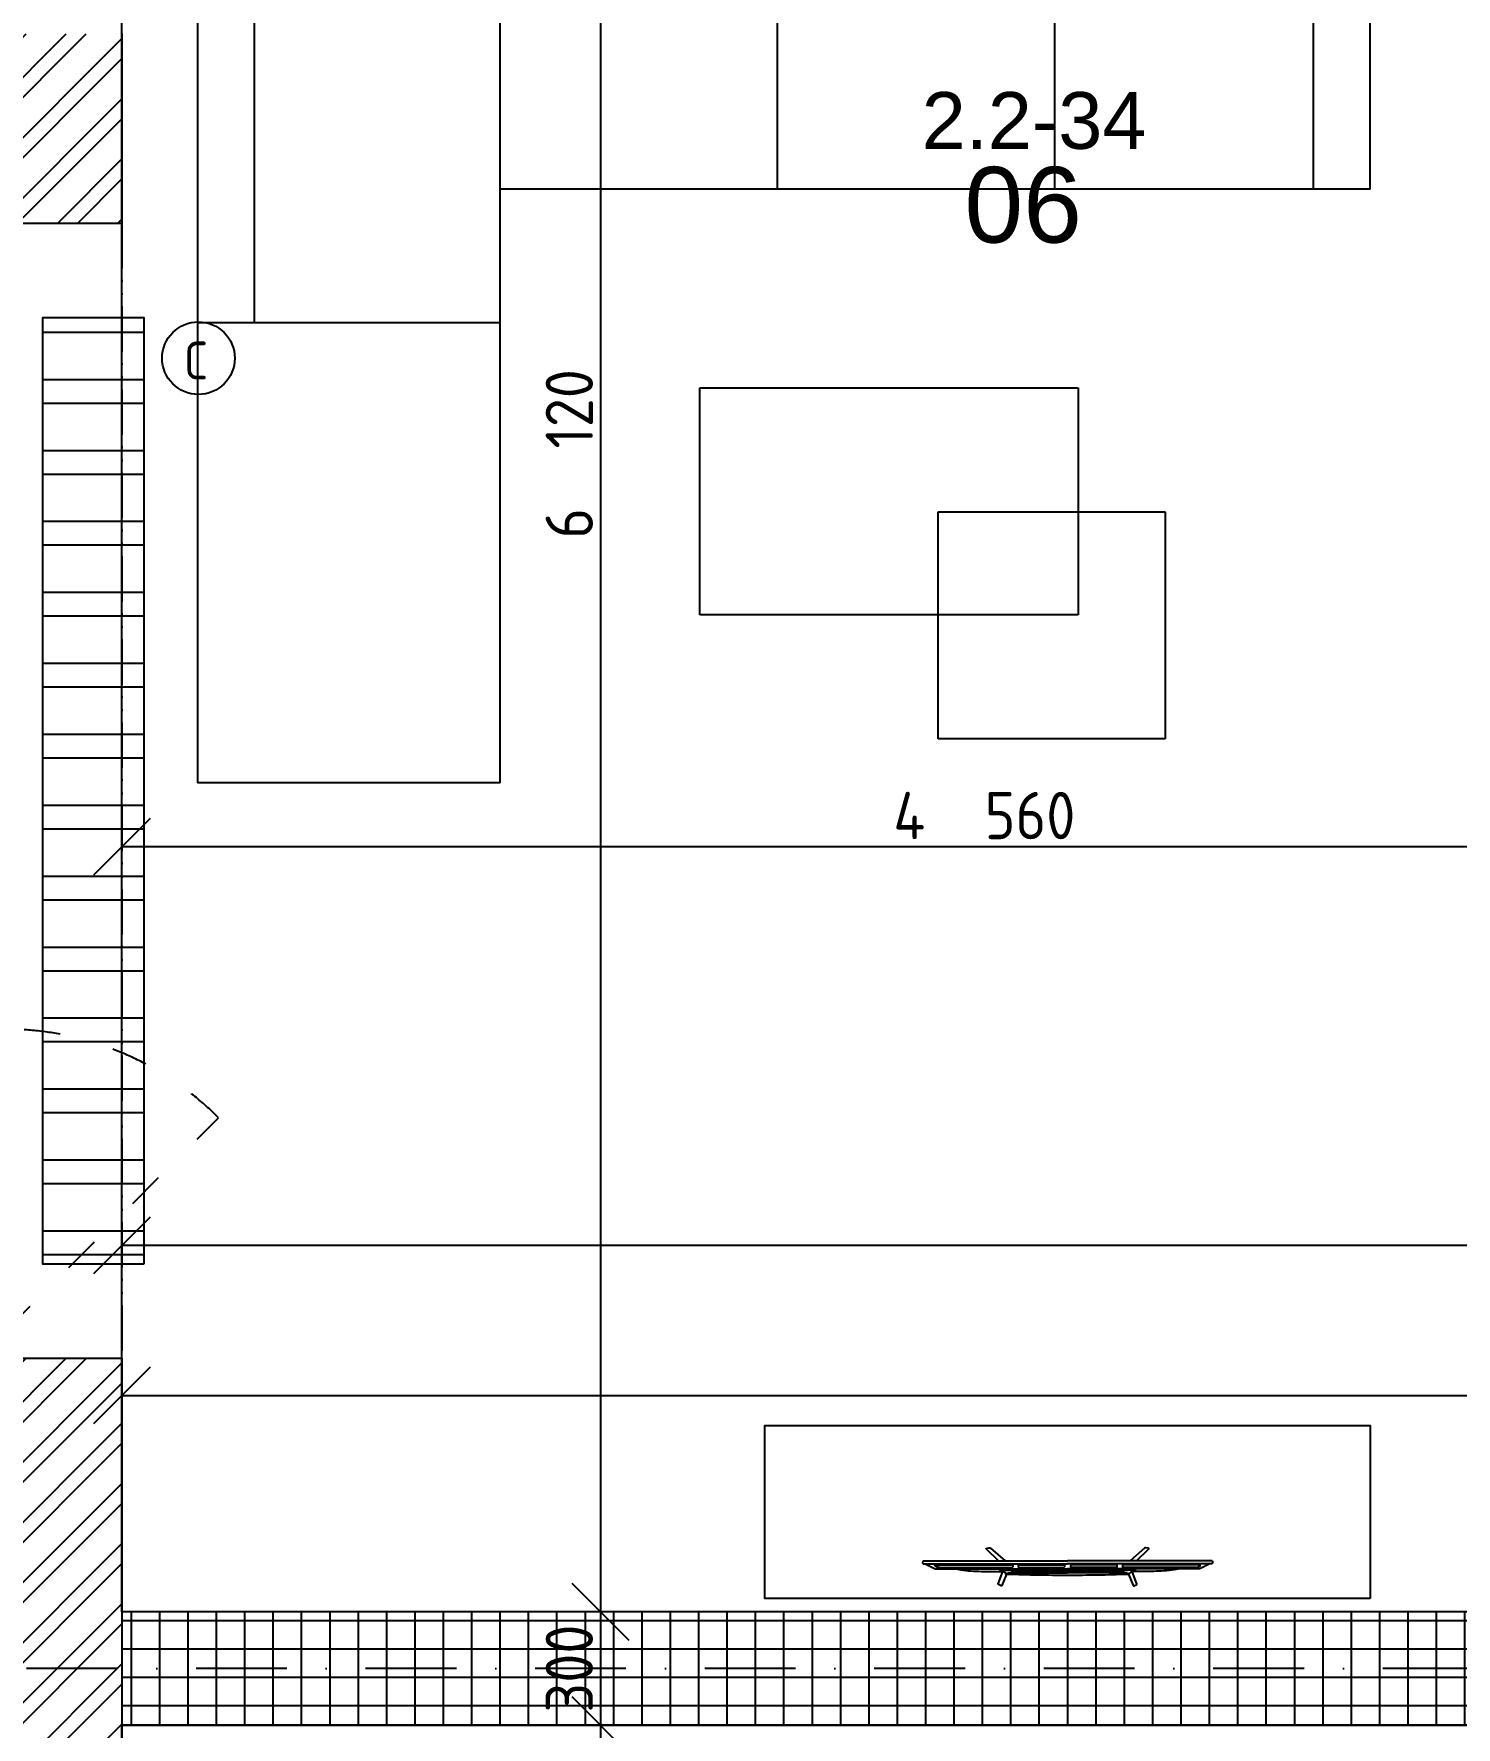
# Model space of a CAD drawing. Extents: x 4511820 to 5180432, y -1526536 to -944957.
# Drawn here: x 4980718 to 4984478, y -1232349 to -1227874 of the extents above; entities that cross this region are included whole.
import ezdxf

# ---------------------------------------------------------------- set-up
doc = ezdxf.new("R2010")
doc.units = 0
doc.header["$MEASUREMENT"] = 0
for name, pattern in [('ACAD_ISO03W100', [30, 12, -18]), ('ACAD_ISO12W100', [22, 12, -3, 0.5, -3, 0.5, -3]), ('BODKOCIARKOVANA_3', [5.6, 3, -1.3, 0, -1.3])]:
    doc.linetypes.add(name, pattern=pattern)
doc.layers.get('0').update_dxf_attribs({"linetype": 'CONTINUOUS'})
doc.layers.get('Defpoints').update_dxf_attribs({"color": 61, "linetype": 'CONTINUOUS'})
for name, color, linetype in [('KÓTY', 4, 'CONTINUOUS'), ('MÚRY', 1, 'CONTINUOUS'), ('OKNÁ', 143, 'CONTINUOUS'), ('osi', 253, 'CONTINUOUS'), ('Plochy', 41, 'CONTINUOUS'), ('POPIS', 7, 'CONTINUOUS'), ('TENKÁ', 7, 'CONTINUOUS'), ('Z-Kúrenie', 101, 'CONTINUOUS'), ('ZARIADENIE', 47, 'CONTINUOUS'), ('ŠRAFY', 82, 'CONTINUOUS')]:
    doc.layers.add(name, color=color, linetype=linetype)
doc.styles.add('ARIAL', font='arial.ttf')
doc.styles.add('STYLE1', font='isocp.shx')
doc.dimstyles.new('STANDARD-50', dxfattribs={"dimtxt": 125, "dimasz": 150, "dimexe": 10, "dimexo": 200, "dimgap": 20, "dimtad": 1, "dimdsep": 46, "dimlunit": 6, "dimtxsty": 'STYLE1', "dimblk1": 'OBLIQUE', "dimblk2": 'OBLIQUE', "dimsah": 1, "dimcen": 2.5, "dimse1": 1, "dimse2": 1, "dimadec": 0, "dimazin": 0, "dimtfac": 1, "dimtmove": 1, "dimatfit": 3, "dimldrblk": 'OBLIQUE', "dimfxl": 1, "dimtolj": 1, "dimtzin": 0, "dimarcsym": 0})
pattern_1 = [(45, (0, 86710.97), (-79.549513, 79.549513), []), (45, (53.03, 86710.97), (-79.549513, 79.549513), [])]

# ---------------------------------------------------------------- blocks, each defined once
blk = doc.blocks.new('_OBLIQUE')
at = {"color": 0, "linetype": 'ByBlock'}
blk.add_line((-0.5, -0.5), (0.5, 0.5), dxfattribs=at)
blk = doc.blocks.new('*D14003')
at = {"layer": 'Defpoints', "color": 0}
for p in [(4980951, -1225924.2), (4976404.5, -1232044.2), (4980951, -1232044.2)]:
    blk.add_point(p, dxfattribs=at)
at = {"layer": 'KÓTY', "color": 0, "lineweight": -2}
blk.add_line((4976404.5, -1225924.2), (4976404.5, -1232044.2), dxfattribs=at)
at = {"layer": 'KÓTY', "color": 0, "linetype": 'ByBlock', "lineweight": -2, "xscale": 150, "yscale": 150, "zscale": 150}
for p, rotation in [((4976404.5, -1225924.2), 90), ((4976404.5, -1232044.2), 270)]:
    blk.add_blockref('_OBLIQUE', p, dxfattribs=dict(at, rotation=rotation))
at = {"layer": 'KÓTY', "color": 0, "insert": (4976322, -1228984.2), "char_height": 125, "attachment_point": 5, "rotation": 90, "style": 'STYLE1'}
blk.add_mtext('\\A1;6ﾠ120', dxfattribs=at)
blk = doc.blocks.new('*D14004')
at = {"layer": 'Defpoints', "color": 0}
for p in [(4980951, -1232044.2), (4976404.5, -1232344.2), (4980951, -1232344.2)]:
    blk.add_point(p, dxfattribs=at)
at = {"layer": 'KÓTY', "color": 0, "lineweight": -2}
blk.add_line((4976404.5, -1232044.2), (4976404.5, -1232344.2), dxfattribs=at)
at = {"layer": 'KÓTY', "color": 0, "linetype": 'ByBlock', "lineweight": -2, "xscale": 150, "yscale": 150, "zscale": 150}
for p, rotation in [((4976404.5, -1232044.2), 90), ((4976404.5, -1232344.2), 270)]:
    blk.add_blockref('_OBLIQUE', p, dxfattribs=dict(at, rotation=rotation))
at = {"layer": 'KÓTY', "color": 0, "insert": (4976322, -1232194.2), "char_height": 125, "attachment_point": 5, "rotation": 90, "style": 'STYLE1'}
blk.add_mtext('\\A1;300', dxfattribs=at)
blk = doc.blocks.new('*D14005')
at = {"layer": 'Defpoints', "color": 0}
for p in [(4980951, -1232344.2), (4976404.5, -1238464.2), (4980951, -1238464.2)]:
    blk.add_point(p, dxfattribs=at)
at = {"layer": 'KÓTY', "color": 0, "lineweight": -2}
blk.add_line((4976404.5, -1232344.2), (4976404.5, -1238464.2), dxfattribs=at)
at = {"layer": 'KÓTY', "color": 0, "linetype": 'ByBlock', "lineweight": -2, "xscale": 150, "yscale": 150, "zscale": 150}
for p, rotation in [((4976404.5, -1232344.2), 90), ((4976404.5, -1238464.2), 270)]:
    blk.add_blockref('_OBLIQUE', p, dxfattribs=dict(at, rotation=rotation))
at = {"layer": 'KÓTY', "color": 0, "insert": (4976322, -1235404.2), "char_height": 125, "attachment_point": 5, "rotation": 90, "style": 'STYLE1'}
blk.add_mtext('\\A1;6ﾠ120', dxfattribs=at)
blk = doc.blocks.new('*D14019')
at = {"layer": 'Defpoints', "color": 0}
for p in [(4979211, -1225674.2), (4977104.5, -1258484.2), (4982061, -1258484.2)]:
    blk.add_point(p, dxfattribs=at)
at = {"layer": 'KÓTY', "color": 0, "lineweight": -2}
blk.add_line((4977104.5, -1225674.2), (4977104.5, -1258484.2), dxfattribs=at)
at = {"layer": 'KÓTY', "color": 0, "linetype": 'ByBlock', "lineweight": -2, "xscale": 150, "yscale": 150, "zscale": 150}
for p, rotation in [((4977104.5, -1225674.2), 90), ((4977104.5, -1258484.2), 270)]:
    blk.add_blockref('_OBLIQUE', p, dxfattribs=dict(at, rotation=rotation))
at = {"layer": 'KÓTY', "color": 0, "insert": (4977022, -1242079.2), "char_height": 125, "attachment_point": 5, "rotation": 90, "style": 'STYLE1'}
blk.add_mtext('\\A1;32ﾠ810', dxfattribs=at)
blk = doc.blocks.new('sedacka roh')
at = {"layer": 'ZARIADENIE', "color": 30, "ltscale": 0.25}
for p, q in [((4397144.3, -1344644.9), (4397144.3, -1342275.4)), ((4397944.3, -1342275.4), (4397144.3, -1342275.4)), ((4397944.3, -1342275.4), (4397944.3, -1343844.9)), ((4397944.3, -1343491.4), (4397144.3, -1343491.4)), ((4397294.3, -1344494.9), (4397294.3, -1343491.4)), ((4400244.3, -1343844.9), (4397944.3, -1343844.9)), ((4397944.3, -1343844.9), (4397944.3, -1344494.9)), ((4398677.7, -1343844.9), (4398677.7, -1344494.9)), ((4399411, -1343844.9), (4399411, -1344494.9)), ((4400094.3, -1343844.9), (4400094.3, -1344494.9)), ((4400244.3, -1343844.9), (4400244.3, -1344644.9)), ((4397294.3, -1344494.9), (4400094.3, -1344494.9)), ((4397144.3, -1344644.9), (4400244.3, -1344644.9))]:
    blk.add_line(p, q, dxfattribs=at)
at = {"layer": 'ZARIADENIE', "color": 45, "ltscale": 0.25}
for p, q in [((4399702.3, -1342392.2), (4399102.3, -1342392.2)), ((4399102.3, -1342392.2), (4399102.3, -1342992.2)), ((4399702.3, -1342992.2), (4399702.3, -1342392.2)), ((4398472.5, -1342719.9), (4398472.5, -1343319.9)), ((4399472.5, -1342719.9), (4398472.5, -1342719.9)), ((4399472.5, -1343319.9), (4399472.5, -1342719.9)), ((4399102.3, -1342992.2), (4399702.3, -1342992.2)), ((4398472.5, -1343319.9), (4399472.5, -1343319.9))]:
    blk.add_line(p, q, dxfattribs=at)
blk = doc.blocks.new('Tv06_top_cad-block.com')
at = {"color": 0}
for points in [[(-161.1, -3.4), (-173.3, 26.2, 0.359324), (-175.3, 27.3, 0.097501), (-182.8, 24.2, 0.350578), (-183.5, 22.1), (-171.1, -10.4)], [(161.1, -3.4), (173.3, 26.2, -0.359324), (175.3, 27.3, -0.097501), (182.8, 24.2, -0.350578), (183.5, 22.1), (171.1, -10.4)], [(-381.9, -38.8, -0.13121), (-383.2, -32.7, -0.169032), (-383, -32.3), (-381.8, -31.1, -0.205713), (-381.3, -30.9), (-378.5, -30.9, 0.118206), (-376.2, -30.4), (-351.4, -18.4, -0.105648), (-345.8, -17), (0, -17)], [(-339.3, -21.2), (-339.3, -21.2, 0.099639), (-344.3, -22.2), (-349.2, -24.6, 0.215889), (-350.7, -26.3, 0.476075), (-349.4, -28, 0.244765)], [(-295.5, -17), (-282, -15, -0.02037), (-255.8, -12, -0.012056), (-227.2, -10.7), (-169.3, -10.7)], [(-182.5, -38.8), (-214.4, -69.1, 0.250582), (-215, -71, 0.266718), (-214.3, -71.9, 0.084688)], [(-214.3, -71.9), (-207.3, -73.1, 0.211205), (-203.3, -72.1), (-165.2, -38.8)], [(-181.8, -17), (-178.5, -14, -0.213415), (-177.3, -13.6), (0, -13.6)], [(-172.1, -13.6, -0.072098), (-159.2, -3, -0.121861), (-158.4, -2.8)], [(-170.1, -10.6, -0.053076), (-160.2, -2.9), (-158.4, -2.8)], [(-147.6, -13.6), (-147.6, -7.5, -0.414214), (-147.4, -7.3), (-146.5, -7.3, -0.414214), (-146.3, -7.5), (-146.3, -13.6)], [(-146.8, -28, 0.414214), (-145, -26.2), (-145, -23, 0.414214), (-146.8, -21.2)], [(-143.9, -13.6), (-143.9, -7.5, -0.414214), (-143.7, -7.3), (-142.7, -7.3, -0.414214), (-142.6, -7.5), (-142.6, -13.6)], [(-140.2, -13.6), (-140.2, -7.5, -0.414214), (-140, -7.3), (-139, -7.3, -0.414214), (-138.8, -7.5), (-138.8, -13.6)], [(-136.4, -13.6), (-136.4, -7.5, -0.414214), (-136.3, -7.3), (-135.3, -7.3, -0.414214), (-135.1, -7.5), (-135.1, -13.6)], [(-132.7, -13.6), (-132.7, -7.5, -0.414214), (-132.5, -7.3), (-131.6, -7.3, -0.414214), (-131.4, -7.5), (-131.4, -13.6)], [(-128.8, -28, -0.414214), (-130.6, -26.2), (-130.6, -23, -0.414214), (-128.8, -21.2)], [(-129, -13.6), (-129, -7.5, -0.414214), (-128.8, -7.3), (-127.9, -7.3, -0.414214), (-127.7, -7.5), (-127.7, -13.6)], [(-125.3, -13.6), (-125.3, -7.5, -0.414214), (-125.1, -7.3), (-124.1, -7.3, -0.414214), (-124, -7.5), (-124, -13.6)], [(-121.6, -13.6), (-121.6, -7.5, -0.414214), (-121.4, -7.3), (-120.4, -7.3, -0.414214), (-120.2, -7.5), (-120.2, -13.6)], [(-117.8, -13.6), (-117.8, -7.5, -0.414214), (-117.7, -7.3), (-116.7, -7.3, -0.414214), (-116.5, -7.5), (-116.5, -13.6)], [(-114.1, -13.6), (-114.1, -7.5, -0.414214), (-113.9, -7.3), (-113, -7.3, -0.414214), (-112.8, -7.5), (-112.8, -13.6)], [(-110.4, -13.6), (-110.4, -7.5, -0.414214), (-110.2, -7.3), (-109.3, -7.3, -0.414214), (-109.1, -7.5), (-109.1, -13.6)], [(-106.7, -13.6), (-106.7, -7.5, -0.414214), (-106.5, -7.3), (-105.5, -7.3, -0.414214), (-105.4, -7.5), (-105.4, -13.6)], [(-103, -13.6), (-103, -7.5, -0.414214), (-102.8, -7.3), (-101.8, -7.3, -0.414214), (-101.6, -7.5), (-101.6, -13.6)], [(-99.2, -13.6), (-99.2, -7.5, -0.414214), (-99.1, -7.3), (-98.1, -7.3, -0.414214), (-97.9, -7.5), (-97.9, -13.6)], [(-95.5, -13.6), (-95.5, -7.5, -0.414214), (-95.3, -7.3), (-94.4, -7.3, -0.414214), (-94.2, -7.5), (-94.2, -13.6)], [(-91.8, -13.6), (-91.8, -7.5, -0.414214), (-91.6, -7.3), (-90.7, -7.3, -0.414214), (-90.5, -7.5), (-90.5, -13.6)], [(-88.1, -13.6), (-88.1, -7.5, -0.414214), (-87.9, -7.3), (-86.9, -7.3, -0.414214), (-86.8, -7.5), (-86.8, -13.6)], [(-84.4, -13.6), (-84.4, -7.5, -0.414214), (-84.2, -7.3), (-83.2, -7.3, -0.414214), (-83, -7.5), (-83, -13.6)], [(-80.6, -13.6), (-80.6, -7.5, -0.414214), (-80.5, -7.3), (-79.5, -7.3, -0.414214), (-79.3, -7.5), (-79.3, -13.6)], [(-76.9, -13.6), (-76.9, -7.5, -0.414214), (-76.7, -7.3), (-75.8, -7.3, -0.414214), (-75.6, -7.5), (-75.6, -13.6)], [(-73.2, -13.6), (-73.2, -7.5, -0.414214), (-73, -7.3), (-72.1, -7.3, -0.414214), (-71.9, -7.5), (-71.9, -13.6)], [(-69.5, -13.6), (-69.5, -7.5, -0.414214), (-69.3, -7.3), (-68.3, -7.3, -0.414214), (-68.2, -7.5), (-68.2, -13.6)], [(-65.8, -13.6), (-65.8, -7.5, -0.414214), (-65.6, -7.3), (-64.6, -7.3, -0.414214), (-64.4, -7.5), (-64.4, -13.6)], [(-62, -13.6), (-62, -7.5, -0.414214), (-61.9, -7.3), (-60.9, -7.3, -0.414214), (-60.7, -7.5), (-60.7, -13.6)], [(-58.3, -13.6), (-58.3, -7.5, -0.414214), (-58.1, -7.3), (-57.2, -7.3, -0.414214), (-57, -7.5), (-57, -13.6)], [(-54.6, -13.6), (-54.6, -7.5, -0.414214), (-54.4, -7.3), (-53.5, -7.3, -0.414214), (-53.3, -7.5), (-53.3, -13.6)], [(-50.9, -13.6), (-50.9, -7.5, -0.414214), (-50.7, -7.3), (-49.7, -7.3, -0.414214), (-49.6, -7.5), (-49.6, -13.6)], [(-47.2, -13.6), (-47.2, -7.5, -0.414214), (-47, -7.3), (-46, -7.3, -0.414214), (-45.8, -7.5), (-45.8, -13.6)], [(-43.4, -13.6), (-43.4, -7.5, -0.414214), (-43.3, -7.3), (-42.3, -7.3, -0.414214), (-42.1, -7.5), (-42.1, -13.6)], [(-39.7, -13.6), (-39.7, -7.5, -0.414214), (-39.5, -7.3), (-38.6, -7.3, -0.414214), (-38.4, -7.5), (-38.4, -13.6)], [(-36, -13.6), (-36, -7.5, -0.414214), (-35.8, -7.3), (-34.9, -7.3, -0.414214), (-34.7, -7.5), (-34.7, -13.6)], [(-32.3, -13.6), (-32.3, -7.5, -0.414214), (-32.1, -7.3), (-31.1, -7.3, -0.414214), (-31, -7.5), (-31, -13.6)], [(-28.6, -13.6), (-28.6, -7.5, -0.414214), (-28.4, -7.3), (-27.4, -7.3, -0.414214), (-27.2, -7.5), (-27.2, -13.6)], [(-24.8, -13.6), (-24.8, -7.5, -0.414214), (-24.7, -7.3), (-23.7, -7.3, -0.414214), (-23.5, -7.5), (-23.5, -13.6)], [(-21.1, -13.6), (-21.1, -7.5, -0.414214), (-20.9, -7.3), (-20, -7.3, -0.414214), (-19.8, -7.5), (-19.8, -13.6)], [(-17.4, -13.6), (-17.4, -7.5, -0.414214), (-17.2, -7.3), (-16.3, -7.3, -0.414214), (-16.1, -7.5), (-16.1, -13.6)], [(-13.7, -13.6), (-13.7, -7.5, -0.414214), (-13.5, -7.3), (-12.5, -7.3, -0.414214), (-12.4, -7.5), (-12.4, -13.6)], [(-10, -13.6), (-10, -7.5, -0.414214), (-9.8, -7.3), (-8.8, -7.3, -0.414214), (-8.6, -7.5), (-8.6, -13.6)], [(-10, -28, 0.414214), (-8.2, -26.2), (-8.2, -23, 0.414214), (-10, -21.2)], [(-6.2, -13.6), (-6.2, -7.5, -0.414214), (-6.1, -7.3), (-5.1, -7.3, -0.414214), (-4.9, -7.5), (-4.9, -13.6)], [(-2.5, -13.6), (-2.5, -7.5, -0.414214), (-2.3, -7.3), (-1.4, -7.3, -0.414214), (-1.2, -7.5), (-1.2, -13.6)], [(181.8, -17), (178.5, -14, 0.213415), (177.3, -13.6), (0, -13.6)], [(381.9, -38.8, 0.13121), (383.2, -32.7, 0.169032), (383, -32.3), (381.8, -31.1, 0.205713), (381.3, -30.9), (378.5, -30.9, -0.118206), (376.2, -30.4), (351.4, -18.4, 0.105648), (345.8, -17), (0, -17)], [(2.5, -13.6), (2.5, -7.5, 0.414214), (2.3, -7.3), (1.4, -7.3, 0.414214), (1.2, -7.5), (1.2, -13.6)], [(6.2, -13.6), (6.2, -7.5, 0.414214), (6.1, -7.3), (5.1, -7.3, 0.414214), (4.9, -7.5), (4.9, -13.6)], [(10, -28, -0.414214), (8.2, -26.2), (8.2, -23, -0.414214), (10, -21.2)], [(10, -13.6), (10, -7.5, 0.414214), (9.8, -7.3), (8.8, -7.3, 0.414214), (8.6, -7.5), (8.6, -13.6)], [(13.7, -13.6), (13.7, -7.5, 0.414214), (13.5, -7.3), (12.5, -7.3, 0.414214), (12.4, -7.5), (12.4, -13.6)], [(17.4, -13.6), (17.4, -7.5, 0.414214), (17.2, -7.3), (16.3, -7.3, 0.414214), (16.1, -7.5), (16.1, -13.6)], [(21.1, -13.6), (21.1, -7.5, 0.414214), (20.9, -7.3), (20, -7.3, 0.414214), (19.8, -7.5), (19.8, -13.6)], [(24.8, -13.6), (24.8, -7.5, 0.414214), (24.7, -7.3), (23.7, -7.3, 0.414214), (23.5, -7.5), (23.5, -13.6)], [(28.6, -13.6), (28.6, -7.5, 0.414214), (28.4, -7.3), (27.4, -7.3, 0.414214), (27.2, -7.5), (27.2, -13.6)], [(32.3, -13.6), (32.3, -7.5, 0.414214), (32.1, -7.3), (31.1, -7.3, 0.414214), (31, -7.5), (31, -13.6)], [(36, -13.6), (36, -7.5, 0.414214), (35.8, -7.3), (34.9, -7.3, 0.414214), (34.7, -7.5), (34.7, -13.6)], [(39.7, -13.6), (39.7, -7.5, 0.414214), (39.5, -7.3), (38.6, -7.3, 0.414214), (38.4, -7.5), (38.4, -13.6)], [(43.4, -13.6), (43.4, -7.5, 0.414214), (43.3, -7.3), (42.3, -7.3, 0.414214), (42.1, -7.5), (42.1, -13.6)], [(47.2, -13.6), (47.2, -7.5, 0.414214), (47, -7.3), (46, -7.3, 0.414214), (45.8, -7.5), (45.8, -13.6)], [(50.9, -13.6), (50.9, -7.5, 0.414214), (50.7, -7.3), (49.7, -7.3, 0.414214), (49.6, -7.5), (49.6, -13.6)], [(54.6, -13.6), (54.6, -7.5, 0.414214), (54.4, -7.3), (53.5, -7.3, 0.414214), (53.3, -7.5), (53.3, -13.6)], [(58.3, -13.6), (58.3, -7.5, 0.414214), (58.1, -7.3), (57.2, -7.3, 0.414214), (57, -7.5), (57, -13.6)], [(62, -13.6), (62, -7.5, 0.414214), (61.9, -7.3), (60.9, -7.3, 0.414214), (60.7, -7.5), (60.7, -13.6)], [(65.8, -13.6), (65.8, -7.5, 0.414214), (65.6, -7.3), (64.6, -7.3, 0.414214), (64.4, -7.5), (64.4, -13.6)], [(69.5, -13.6), (69.5, -7.5, 0.414214), (69.3, -7.3), (68.3, -7.3, 0.414214), (68.2, -7.5), (68.2, -13.6)], [(73.2, -13.6), (73.2, -7.5, 0.414214), (73, -7.3), (72.1, -7.3, 0.414214), (71.9, -7.5), (71.9, -13.6)], [(76.9, -13.6), (76.9, -7.5, 0.414214), (76.7, -7.3), (75.8, -7.3, 0.414214), (75.6, -7.5), (75.6, -13.6)], [(80.6, -13.6), (80.6, -7.5, 0.414214), (80.5, -7.3), (79.5, -7.3, 0.414214), (79.3, -7.5), (79.3, -13.6)], [(84.4, -13.6), (84.4, -7.5, 0.414214), (84.2, -7.3), (83.2, -7.3, 0.414214), (83, -7.5), (83, -13.6)], [(88.1, -13.6), (88.1, -7.5, 0.414214), (87.9, -7.3), (86.9, -7.3, 0.414214), (86.8, -7.5), (86.8, -13.6)], [(91.8, -13.6), (91.8, -7.5, 0.414214), (91.6, -7.3), (90.7, -7.3, 0.414214), (90.5, -7.5), (90.5, -13.6)], [(95.5, -13.6), (95.5, -7.5, 0.414214), (95.3, -7.3), (94.4, -7.3, 0.414214), (94.2, -7.5), (94.2, -13.6)], [(99.2, -13.6), (99.2, -7.5, 0.414214), (99.1, -7.3), (98.1, -7.3, 0.414214), (97.9, -7.5), (97.9, -13.6)], [(103, -13.6), (103, -7.5, 0.414214), (102.8, -7.3), (101.8, -7.3, 0.414214), (101.6, -7.5), (101.6, -13.6)], [(106.7, -13.6), (106.7, -7.5, 0.414214), (106.5, -7.3), (105.5, -7.3, 0.414214), (105.4, -7.5), (105.4, -13.6)], [(110.4, -13.6), (110.4, -7.5, 0.414214), (110.2, -7.3), (109.3, -7.3, 0.414214), (109.1, -7.5), (109.1, -13.6)], [(114.1, -13.6), (114.1, -7.5, 0.414214), (113.9, -7.3), (113, -7.3, 0.414214), (112.8, -7.5), (112.8, -13.6)], [(117.8, -13.6), (117.8, -7.5, 0.414214), (117.7, -7.3), (116.7, -7.3, 0.414214), (116.5, -7.5), (116.5, -13.6)], [(121.6, -13.6), (121.6, -7.5, 0.414214), (121.4, -7.3), (120.4, -7.3, 0.414214), (120.2, -7.5), (120.2, -13.6)], [(125.3, -13.6), (125.3, -7.5, 0.414214), (125.1, -7.3), (124.1, -7.3, 0.414214), (124, -7.5), (124, -13.6)], [(129, -13.6), (129, -7.5, 0.414214), (128.8, -7.3), (127.9, -7.3, 0.414214), (127.7, -7.5), (127.7, -13.6)], [(128.8, -28, 0.414214), (130.6, -26.2), (130.6, -23, 0.414214), (128.8, -21.2)], [(132.7, -13.6), (132.7, -7.5, 0.414214), (132.5, -7.3), (131.6, -7.3, 0.414214), (131.4, -7.5), (131.4, -13.6)], [(136.4, -13.6), (136.4, -7.5, 0.414214), (136.3, -7.3), (135.3, -7.3, 0.414214), (135.1, -7.5), (135.1, -13.6)], [(140.2, -13.6), (140.2, -7.5, 0.414214), (140, -7.3), (139, -7.3, 0.414214), (138.8, -7.5), (138.8, -13.6)], [(143.9, -13.6), (143.9, -7.5, 0.414214), (143.7, -7.3), (142.7, -7.3, 0.414214), (142.6, -7.5), (142.6, -13.6)], [(146.8, -28, -0.414214), (145, -26.2), (145, -23, -0.414214), (146.8, -21.2)], [(147.6, -13.6), (147.6, -7.5, 0.414214), (147.4, -7.3), (146.5, -7.3, 0.414214), (146.3, -7.5), (146.3, -13.6)], [(172.1, -13.6, 0.072098), (159.2, -3, 0.121861), (158.4, -2.8)], [(170.1, -10.6, 0.053076), (160.2, -2.9), (158.4, -2.8)], [(214.3, -71.9), (207.3, -73.1, -0.211205), (203.3, -72.1), (165.2, -38.8)], [(295.5, -17), (282, -15, 0.02037), (255.8, -12, 0.012056), (227.2, -10.7), (169.3, -10.7)], [(182.5, -38.8), (214.4, -69.1, -0.250582), (215, -71, -0.266718), (214.3, -71.9, -0.084688)], [(339.3, -21.2), (339.3, -21.2, -0.099639), (344.3, -22.2), (349.2, -24.6, -0.215889), (350.7, -26.3, -0.476075), (349.4, -28, -0.244765)]]:
    blk.add_lwpolyline(points, format="xyb", dxfattribs=at)
for points in [[(-381.9, -38.8), (0, -38.8)], [(-378.5, -30.9), (0, -30.9)], [(-349.4, -28), (-146.8, -28)], [(-339.3, -21.2), (-146.8, -21.2)], [(-158.6, -6.5), (0, -6.5)], [(-128.8, -21.2), (-10, -21.2)], [(-128.8, -28), (-10, -28)], [(158.6, -6.5), (0, -6.5)], [(378.5, -30.9), (0, -30.9)], [(381.9, -38.8), (0, -38.8)], [(128.8, -21.2), (10, -21.2)], [(128.8, -28), (10, -28)], [(339.3, -21.2), (146.8, -21.2)], [(349.4, -28), (146.8, -28)]]:
    blk.add_lwpolyline(points, dxfattribs=at)
for centre, radius, start, end in [((0, -4564), 4564, 90, 91.9893), ((0, -4564), 4564, 88.0107, 90), ((-170.5, -10.1), 0.6, 200.9784, 314.0295), ((170.5, -10.1), 0.6, 225.9705, 339.0216)]:
    blk.add_arc(centre, radius, start, end, dxfattribs=at)
blk = doc.blocks.new('TV')
at = {"layer": 'ZARIADENIE', "color": 8}
blk.add_blockref('Tv06_top_cad-block.com', (4448198.7, -1316337.8), dxfattribs=at)
blk = doc.blocks.new('*D30683')
at = {"layer": 'Defpoints', "color": 0}
for p in [(4980951, -1225924.2), (4980951, -1232044.2), (4982216.5, -1232044.2)]:
    blk.add_point(p, dxfattribs=at)
at = {"layer": 'KÓTY', "color": 0, "lineweight": -2}
blk.add_line((4982216.5, -1225924.2), (4982216.5, -1232044.2), dxfattribs=at)
at = {"layer": 'KÓTY', "color": 0, "linetype": 'ByBlock', "lineweight": -2, "xscale": 150, "yscale": 150, "zscale": 150}
for p, rotation in [((4982216.5, -1225924.2), 90), ((4982216.5, -1232044.2), 270)]:
    blk.add_blockref('_OBLIQUE', p, dxfattribs=dict(at, rotation=rotation))
at = {"layer": 'KÓTY', "color": 0, "insert": (4982134, -1228984.2), "char_height": 125, "attachment_point": 5, "rotation": 90, "style": 'STYLE1'}
blk.add_mtext('\\A1;6ﾠ120', dxfattribs=at)
blk = doc.blocks.new('*D30684')
at = {"layer": 'Defpoints', "color": 0}
for p in [(4980951, -1232044.2), (4980951, -1232344.2), (4982216.5, -1232344.2)]:
    blk.add_point(p, dxfattribs=at)
at = {"layer": 'KÓTY', "color": 0, "lineweight": -2}
blk.add_line((4982216.5, -1232044.2), (4982216.5, -1232344.2), dxfattribs=at)
at = {"layer": 'KÓTY', "color": 0, "linetype": 'ByBlock', "lineweight": -2, "xscale": 150, "yscale": 150, "zscale": 150}
for p, rotation in [((4982216.5, -1232044.2), 90), ((4982216.5, -1232344.2), 270)]:
    blk.add_blockref('_OBLIQUE', p, dxfattribs=dict(at, rotation=rotation))
at = {"layer": 'KÓTY', "color": 0, "insert": (4982134, -1232194.2), "char_height": 125, "attachment_point": 5, "rotation": 90, "style": 'STYLE1'}
blk.add_mtext('\\A1;300', dxfattribs=at)
blk = doc.blocks.new('*D30685')
at = {"layer": 'Defpoints', "color": 0}
for p in [(4980951, -1232344.2), (4980951, -1235349.2), (4982216.5, -1235349.2)]:
    blk.add_point(p, dxfattribs=at)
at = {"layer": 'KÓTY', "color": 0, "lineweight": -2}
blk.add_line((4982216.5, -1232344.2), (4982216.5, -1235349.2), dxfattribs=at)
at = {"layer": 'KÓTY', "color": 0, "linetype": 'ByBlock', "lineweight": -2, "xscale": 150, "yscale": 150, "zscale": 150}
for p, rotation in [((4982216.5, -1232344.2), 90), ((4982216.5, -1235349.2), 270)]:
    blk.add_blockref('_OBLIQUE', p, dxfattribs=dict(at, rotation=rotation))
at = {"layer": 'KÓTY', "color": 0, "insert": (4982134, -1233846.7), "char_height": 125, "attachment_point": 5, "rotation": 90, "style": 'STYLE1'}
blk.add_mtext('\\A1;3ﾠ005', dxfattribs=at)
blk = doc.blocks.new('*D30715')
at = {"layer": 'Defpoints', "color": 0}
for p in [(4988826, -1231472.5), (4980951, -1232044.2), (4988826, -1232044.2)]:
    blk.add_point(p, dxfattribs=at)
at = {"layer": 'KÓTY', "color": 0, "lineweight": -2}
blk.add_line((4980951, -1231472.5), (4988826, -1231472.5), dxfattribs=at)
at = {"layer": 'KÓTY', "color": 0, "linetype": 'ByBlock', "lineweight": -2, "xscale": 150, "yscale": 150, "zscale": 150, "rotation": 180}
blk.add_blockref('_OBLIQUE', (4980951, -1231472.5), dxfattribs=at)
at = {"layer": 'KÓTY', "color": 0, "linetype": 'ByBlock', "lineweight": -2, "xscale": 150, "yscale": 150, "zscale": 150}
blk.add_blockref('_OBLIQUE', (4988826, -1231472.5), dxfattribs=at)
at = {"layer": 'KÓTY', "color": 0, "insert": (4984888.5, -1231390), "char_height": 125, "attachment_point": 5, "style": 'STYLE1'}
blk.add_mtext('\\A1;7ﾠ875', dxfattribs=at)
blk = doc.blocks.new('*D30721')
at = {"layer": 'Defpoints', "color": 0}
for p in [(4980951, -1229539.2), (4985511, -1229539.2), (4980951, -1230022.5)]:
    blk.add_point(p, dxfattribs=at)
at = {"layer": 'KÓTY', "color": 0, "lineweight": -2}
blk.add_line((4985511, -1230022.5), (4980951, -1230022.5), dxfattribs=at)
at = {"layer": 'KÓTY', "color": 0, "linetype": 'ByBlock', "lineweight": -2, "xscale": 150, "yscale": 150, "zscale": 150, "rotation": 180}
blk.add_blockref('_OBLIQUE', (4980951, -1230022.5), dxfattribs=at)
at = {"layer": 'KÓTY', "color": 0, "linetype": 'ByBlock', "lineweight": -2, "xscale": 150, "yscale": 150, "zscale": 150}
blk.add_blockref('_OBLIQUE', (4985511, -1230022.5), dxfattribs=at)
at = {"layer": 'KÓTY', "color": 0, "insert": (4983231, -1229940), "char_height": 125, "attachment_point": 5, "style": 'STYLE1'}
blk.add_mtext('\\A1;4ﾠ560', dxfattribs=at)
blk = doc.blocks.new('*D30754')
at = {"layer": 'Defpoints', "color": 0}
for p in [(4980951, -1231076), (4980951, -1232044.2), (4989996, -1232044.2)]:
    blk.add_point(p, dxfattribs=at)
at = {"layer": 'KÓTY', "color": 0, "lineweight": -2}
blk.add_line((4989996, -1231076), (4980951, -1231076), dxfattribs=at)
at = {"layer": 'KÓTY', "color": 0, "linetype": 'ByBlock', "lineweight": -2, "xscale": 150, "yscale": 150, "zscale": 150, "rotation": 180}
blk.add_blockref('_OBLIQUE', (4980951, -1231076), dxfattribs=at)
at = {"layer": 'KÓTY', "color": 0, "linetype": 'ByBlock', "lineweight": -2, "xscale": 150, "yscale": 150, "zscale": 150}
blk.add_blockref('_OBLIQUE', (4989996, -1231076), dxfattribs=at)
at = {"layer": 'KÓTY', "color": 0, "insert": (4985473.5, -1230993.5), "char_height": 125, "attachment_point": 5, "style": 'STYLE1'}
blk.add_mtext('\\A1;9ﾠ045', dxfattribs=at)

msp = doc.modelspace()

# ---------------------------------------------------------------- hatches: boundary and pattern name
at = {"layer": 'Z-Kúrenie', "linetype": 'Continuous'}
h = msp.add_hatch(dxfattribs=at)
h.set_pattern_fill('ANSI32', color=256, scale=500, angle=135)
h.set_pattern_definition([(180, (-105870.5, -106475.03), (-2e-14, -187.5), []), (180, (-105933, -106412.53), (-2e-14, -187.5), [])])
h.paths.add_polyline_path([(4980741, -1228624.226), (4980741, -1231124.226), (4981010, -1231124.226), (4981010, -1230844.226), (4980754.315, -1230588.541, -0.09717414), (4981010, -1230416.73), (4981010, -1228624.226)])
h.paths.add_polyline_path([(4980754.315, -1230588.541), (4981010, -1230844.226), (4981010, -1230416.73, 0.09717414)], flags=16)
at = {"layer": 'ŠRAFY'}
h = msp.add_hatch(dxfattribs=at)
h.set_pattern_fill('ANSI32', color=256, scale=300)
h.set_pattern_definition(pattern_1)
h.paths.add_polyline_path([(4980951, -1228374.226), (4980951, -1227874.226), (4980641, -1227874.226), (4980571, -1227874.226), (4980571, -1228174.226), (4980571, -1228374.226), (4980641, -1228374.226)])
h = msp.add_hatch(dxfattribs=at)
h.set_pattern_fill('ANSI32', color=256, scale=300)
h.set_pattern_definition(pattern_1)
h.paths.add_polyline_path([(4980951, -1231374.226), (4980641, -1231374.226), (4980571, -1231374.226), (4980571, -1232156.726), (4980571, -1232231.726), (4980571, -1232874.226), (4980641, -1232874.226), (4980951, -1232874.226), (4980951, -1232344.226), (4980951, -1232044.226)])
at = {"layer": 'ŠRAFY', "ltscale": 0.25}
h = msp.add_hatch(dxfattribs=at)
h.set_pattern_fill('ANSI37', color=256, scale=600, angle=45)
h.set_pattern_definition([(90, (-3307273.674, 579782.7), (-75, 1e-14), []), (180, (-3307273.674, 579782.7), (-1e-14, -75), [])])
h.paths.add_polyline_path([(4988826, -1232044.226), (4980951, -1232044.226), (4980951, -1232344.226), (4985086, -1232344.226), (4985201, -1232344.226), (4986086, -1232344.226), (4986201, -1232344.226), (4988711, -1232344.226), (4988826, -1232344.226)])

# ---------------------------------------------------------------- linework, layer by layer
at = {"layer": 'MÚRY'}
for p, q in [((4980951, -1227874.226), (4980951, -1228374.226)), ((4980411, -1228374.226), (4980951, -1228374.226)), ((4980411, -1231374.226), (4980951, -1231374.226)), ((4980411, -1231374.226), (4980951, -1231374.226)), ((4980951, -1231374.226), (4980951, -1232044.226)), ((4988876, -1232044.226), (4980951, -1232044.226)), ((4985086, -1232344.226), (4980951, -1232344.226)), ((4980951, -1232344.226), (4980951, -1232874.226))]:
    msp.add_line(p, q, dxfattribs=at)
at = {"layer": 'OKNÁ', "linetype": 'ACAD_ISO03W100', "ltscale": 8}
msp.add_line((4980641, -1231304.226), (4981206.685, -1230738.541), dxfattribs=at)
msp.add_arc((4980641, -1231304.226), 800, 45, 90, dxfattribs=at)
at = {"layer": 'osi', "linetype": 'BODKOCIARKOVANA_3', "ltscale": 80}
msp.add_line((5041881, -1232194.226), (4978211, -1232194.226), dxfattribs=at)
at = {"layer": 'Plochy'}
for points in [[(4980951, -1232044.226), (4980951, -1225924.226), (4985096, -1225924.226), (4985096, -1226524.226), (4986186, -1226524.226), (4986186, -1229387.535), (4986186, -1229424.226), (4985511, -1229424.226), (4985511, -1229539.226), (4987011, -1229539.226), (4987011, -1232044.226)], [(4980951, -1232344.226), (4985086, -1232344.226), (4985086, -1232859.226), (4986086, -1232859.226), (4986086, -1235349.226), (4980951, -1235349.226)]]:
    msp.add_lwpolyline(points, close=True, dxfattribs=at)
at = {"layer": 'TENKÁ', "linetype": 'ACAD_ISO12W100', "ltscale": 10}
msp.add_line((4980951, -1228374.226), (4980951, -1231374.226), dxfattribs=at)
at = {"layer": 'TENKÁ'}
msp.add_line((4980951, -1232044.226), (4980951, -1232344.226), dxfattribs=at)
at = {"layer": 'Z-Kúrenie', "linetype": 'Continuous'}
msp.add_lwpolyline([(4981010, -1231124.226), (4981010, -1228624.226), (4980741, -1228624.226), (4980741, -1231124.226)], close=True, dxfattribs=at)
msp.add_circle((4981153.553, -1228731.225), 96, dxfattribs=at)
at = {"layer": 'ZARIADENIE', "color": 45, "ltscale": 0.25}
msp.add_lwpolyline([(4984251, -1232009.226), (4982651, -1232009.226), (4982651, -1231551.459), (4984251, -1231551.459)], close=True, dxfattribs=at)

# ---------------------------------------------------------------- block references
at = {"layer": 'Plochy', "color": 2, "xscale": -1, "rotation": 180}
msp.add_blockref('TV', (535252.282, -2548285.885), dxfattribs=at)
at = {"layer": 'ZARIADENIE', "xscale": -1, "rotation": 180}
msp.add_blockref('sedacka roh', (584006.679, -2572129.158), dxfattribs=at)

# ---------------------------------------------------------------- texts
at = {"layer": 'POPIS', "lineweight": 40, "ltscale": 0.25, "style": 'ARIAL'}
for s, height, p in [('2.2-34', 150, (4983065.411, -1228178.114)), ('06', 200, (4983178.311, -1228425.805))]:
    msp.add_text(s, height=height, dxfattribs=at).set_placement(p)
at = {"layer": 'Z-Kúrenie', "linetype": 'Continuous', "style": 'STYLE1'}
msp.add_text('C', height=100, dxfattribs=at).set_placement((4981114.926, -1228787.424))

# ---------------------------------------------------------------- dimensions: what is measured, and where the dimension line sits
at = {"layer": 'KÓTY'}
for base, p1, p2, picture, middle in [((4977104.5, -1258484.226), (4979211, -1225674.226), (4982061, -1258484.226), '*D14019', (4977021.957, -1242079.226)), ((4976404.5, -1232044.226), (4980951, -1225924.226), (4980951, -1232044.226), '*D14003', (4976321.957, -1228984.226)), ((4982216.5, -1232044.226), (4980951, -1225924.226), (4980951, -1232044.226), '*D30683', (4982133.957, -1228984.226)), ((4976404.5, -1232344.226), (4980951, -1232044.226), (4980951, -1232344.226), '*D14004', (4976322, -1232194.226)), ((4982216.5, -1232344.226), (4980951, -1232044.226), (4980951, -1232344.226), '*D30684', (4982134, -1232194.226)), ((4976404.5, -1238464.226), (4980951, -1232344.226), (4980951, -1238464.226), '*D14005', (4976321.957, -1235404.226)), ((4982216.5, -1235349.226), (4980951, -1232344.226), (4980951, -1235349.226), '*D30685', (4982133.957, -1233846.726))]:
    dim = msp.add_linear_dim(base=base, p1=p1, p2=p2, angle=90, dimstyle='STANDARD-50', dxfattribs=at)
    dim.commit()
    dim.dimension.update_dxf_attribs({"geometry": picture, "text_midpoint": middle})
for base, p1, p2, picture, middle in [((4980951, -1230022.535), (4985511, -1229539.226), (4980951, -1229539.226), '*D30721', (4983231, -1229939.992)), ((4980951, -1231076.035), (4989996, -1232044.226), (4980951, -1232044.226), '*D30754', (4985473.5, -1230993.492)), ((4988826, -1231472.535), (4980951, -1232044.226), (4988826, -1232044.226), '*D30715', (4984888.5, -1231389.992))]:
    dim = msp.add_linear_dim(base=base, p1=p1, p2=p2, dimstyle='STANDARD-50', dxfattribs=at)
    dim.commit()
    dim.dimension.update_dxf_attribs({"geometry": picture, "text_midpoint": middle})

doc.saveas('drawing.dxf')
